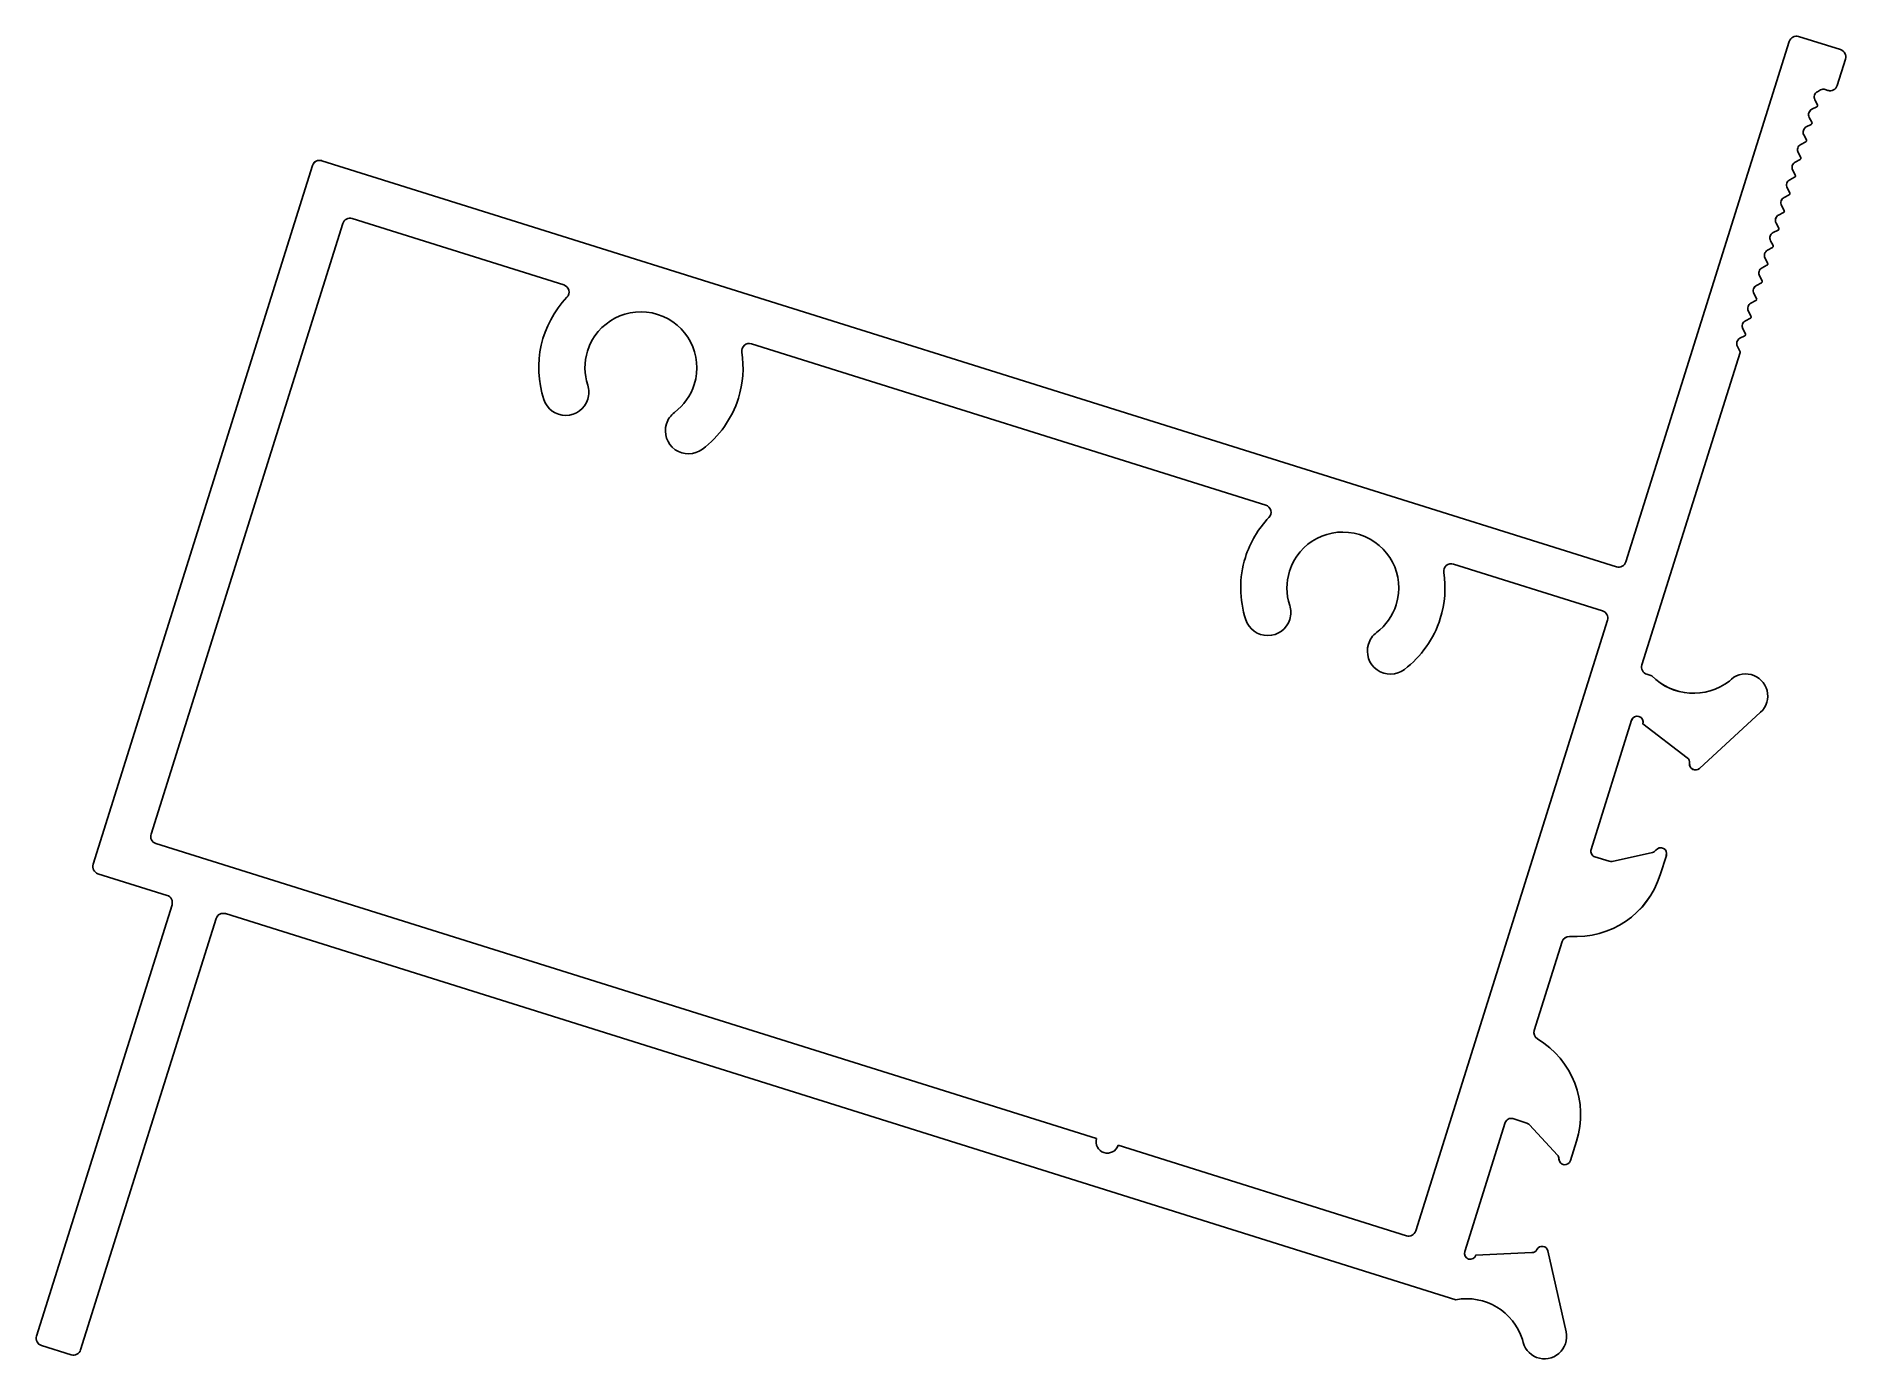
# Model space of a CAD drawing. Extents: x -30.8 to 30.7, y 11.4 to 56.4.
import ezdxf

# ---------------------------------------------------------------- set-up
doc = ezdxf.new("R2010")
doc.units = 0
doc.layers.get('0').update_dxf_attribs({"linetype": 'CONTINUOUS'})

msp = doc.modelspace()

# ---------------------------------------------------------------- linework, layer by layer
for p, q in [((28.764, 56.217), (23.211, 38.526)), ((30.506, 55.936), (29.082, 56.383)), ((30.39, 54.719), (30.672, 55.618)), ((29.719, 54.065), (29.631, 54.234)), ((29.717, 54.508), (29.829, 54.566)), ((29.984, 54.58), (30.072, 54.553)), ((29.531, 53.467), (29.443, 53.635)), ((29.529, 53.909), (29.697, 53.997)), ((29.343, 52.868), (29.255, 53.036)), ((29.341, 53.31), (29.509, 53.398)), ((29.155, 52.269), (29.067, 52.437)), ((29.153, 52.712), (29.321, 52.799)), ((-21.402, 51.997), (-28.857, 28.248)), ((-14.654, 50.145), (-21.084, 52.163)), ((28.967, 51.67), (28.879, 51.839)), ((28.965, 52.113), (29.133, 52.201)), ((28.779, 51.072), (28.691, 51.24)), ((28.777, 51.514), (28.945, 51.602)), ((28.591, 50.473), (28.503, 50.641)), ((28.589, 50.915), (28.757, 51.003)), ((-20.375, 50.029), (-26.889, 29.275)), ((-12.867, 47.938), (-20.056, 50.195)), ((22.892, 38.359), (-14.654, 50.145)), ((28.213, 49.718), (28.381, 49.805)), ((28.403, 49.874), (28.315, 50.042)), ((28.401, 50.316), (28.569, 50.404)), ((28.025, 49.119), (28.193, 49.207)), ((28.215, 49.275), (28.127, 49.443)), ((27.837, 48.52), (28.005, 48.608)), ((28.027, 48.676), (27.939, 48.845)), ((27.649, 47.921), (27.818, 48.009)), ((27.839, 48.078), (27.751, 48.246)), ((27.461, 47.323), (27.63, 47.41)), ((27.651, 47.479), (27.563, 47.647)), ((27.273, 46.724), (27.442, 46.812)), ((27.463, 46.88), (27.375, 47.048)), ((27.085, 46.125), (27.254, 46.213)), ((27.275, 46.281), (27.187, 46.45)), ((10.98, 40.453), (-6.492, 45.938)), ((23.757, 35.025), (27.091, 45.644)), ((27.087, 45.683), (26.999, 45.851)), ((22.422, 36.862), (17.354, 38.452)), ((16.074, 15.79), (22.589, 36.543)), ((24.092, 34.654), (23.924, 34.707)), ((25.711, 31.506), (27.79, 33.416)), ((22.03, 28.752), (23.407, 33.141)), ((23.789, 33.021), (25.299, 31.865)), ((-26.723, 28.957), (5.235, 18.926)), ((22.643, 28.35), (22.16, 28.501)), ((24.115, 28.65), (22.748, 28.345)), ((24.379, 27.89), (24.587, 28.551)), ((-28.691, 27.929), (-26.342, 27.192)), ((-26.176, 26.874), (-30.778, 12.212)), ((-24.36, 26.57), (17.436, 13.45)), ((-24.36, 26.57), (-24.36, 26.57)), ((-29.28, 11.742), (-24.678, 26.403)), ((20.099, 22.603), (21.047, 25.621)), ((17.739, 15.083), (19.117, 19.472)), ((19.367, 19.603), (19.85, 19.451)), ((19.938, 19.395), (20.886, 18.364)), ((5.962, 18.697), (15.756, 15.623)), ((21.33, 18.176), (21.538, 18.837)), ((20.021, 15.049), (18.121, 14.963)), ((21.179, 12.353), (20.564, 15.108)), ((-30.612, 11.894), (-29.599, 11.576))]:
    msp.add_line(p, q)
msp.add_lwpolyline([(-24.36, 26.57), (17.436, 13.45, -0.377484), (19.703, 12.091, 1.044842), (21.179, 12.353), (20.564, 15.108, 0.698499), (20.192, 15.157, -0.26672), (20.021, 15.049), (18.121, 14.963, -1), (17.739, 15.083), (19.117, 19.472, -0.414214), (19.367, 19.603), (19.85, 19.451, -0.131653), (19.938, 19.395), (20.886, 18.364, -0.1819), (20.939, 18.231, 0.848343), (21.33, 18.176), (21.538, 18.837, 0.34754), (20.21, 22.313, -0.34754), (20.099, 22.603), (21.047, 25.621, -0.34754), (21.303, 25.796, 0.34754), (24.379, 27.89), (24.587, 28.551, 0.848343), (24.234, 28.729, -0.1819), (24.115, 28.65), (22.748, 28.345, -0.131653), (22.643, 28.35), (22.16, 28.501, -0.414214), (22.03, 28.752), (23.407, 33.141, -1), (23.789, 33.021), (25.299, 31.865, -0.26672), (25.378, 31.678, 0.698499), (25.711, 31.506), (27.79, 33.416, 1.044842), (26.729, 34.474, -0.377519), (24.092, 34.654), (23.924, 34.707, -0.414214), (23.757, 35.025), (27.091, 45.644, 0.198912), (27.087, 45.683), (26.999, 45.851, -0.198912), (26.986, 46.006, -0.198912), (27.085, 46.125), (27.254, 46.213, 0.198912), (27.279, 46.243, 0.198912), (27.275, 46.281), (27.187, 46.45, -0.198912), (27.174, 46.605, -0.198912), (27.273, 46.724), (27.442, 46.812, 0.198912), (27.467, 46.841, 0.198912), (27.463, 46.88), (27.375, 47.048, -0.198912), (27.362, 47.203, -0.198912), (27.461, 47.323), (27.63, 47.41, 0.198912), (27.655, 47.44, 0.198912), (27.651, 47.479), (27.563, 47.647, -0.198912), (27.55, 47.802, -0.198912), (27.649, 47.921), (27.818, 48.009, 0.198912), (27.842, 48.039, 0.198912), (27.839, 48.078), (27.751, 48.246, -0.198912), (27.737, 48.401, -0.198912), (27.837, 48.52), (28.005, 48.608, 0.198912), (28.03, 48.638, 0.198912), (28.027, 48.676), (27.939, 48.845, -0.198912), (27.925, 49, -0.198912), (28.025, 49.119), (28.193, 49.207, 0.198912), (28.218, 49.237, 0.198912), (28.215, 49.275), (28.127, 49.443, -0.198912), (28.113, 49.598, -0.198912), (28.213, 49.718), (28.381, 49.805, 0.198912), (28.406, 49.835, 0.198912), (28.403, 49.874), (28.315, 50.042, -0.198912), (28.301, 50.197, -0.198912), (28.401, 50.316), (28.569, 50.404, 0.198912), (28.594, 50.434, 0.198912), (28.591, 50.473), (28.503, 50.641, -0.198912), (28.489, 50.796, -0.198912), (28.589, 50.915), (28.757, 51.003, 0.198912), (28.782, 51.033, 0.198912), (28.779, 51.072), (28.691, 51.24, -0.198912), (28.677, 51.395, -0.198912), (28.777, 51.514), (28.945, 51.602, 0.198912), (28.97, 51.632, 0.198912), (28.967, 51.67), (28.879, 51.839, -0.198912), (28.865, 51.993, -0.198912), (28.965, 52.113), (29.133, 52.201, 0.198912), (29.158, 52.23, 0.198912), (29.155, 52.269), (29.067, 52.437, -0.198912), (29.053, 52.592, -0.198912), (29.153, 52.712), (29.321, 52.799, 0.198912), (29.346, 52.829, 0.198912), (29.343, 52.868), (29.255, 53.036, -0.198912), (29.241, 53.191, -0.198912), (29.341, 53.31), (29.509, 53.398, 0.198912), (29.534, 53.428, 0.198912), (29.531, 53.467), (29.443, 53.635, -0.198912), (29.429, 53.79, -0.198912), (29.529, 53.909), (29.697, 53.997, 0.198912), (29.722, 54.027, 0.198912), (29.719, 54.065), (29.631, 54.234, -0.198912), (29.617, 54.389, -0.198912), (29.717, 54.508), (29.829, 54.566, -0.198912), (29.984, 54.58), (30.072, 54.553, 0.414214), (30.39, 54.719), (30.672, 55.618, 0.414214), (30.506, 55.936), (29.082, 56.383, 0.414214), (28.764, 56.217), (23.211, 38.526, -0.414214), (22.892, 38.359), (-14.654, 50.145), (-21.084, 52.163, 0.414214), (-21.402, 51.997), (-28.857, 28.248, 0.414214), (-28.691, 27.929), (-26.342, 27.192, -0.414214), (-26.176, 26.874), (-30.778, 12.212, 0.414214), (-30.612, 11.894), (-29.599, 11.576, 0.414214), (-29.28, 11.742), (-24.678, 26.403, -0.414214), (-24.36, 26.57), (-24.36, 26.57)], format="xyb")
for centre, radius, start, end in [((29.006, 56.141), 0.254, 72.57342, 162.57342), ((30.43, 55.694), 0.254, 342.57342, 72.57342), ((30.148, 54.795), 0.254, 252.57342, 342.57342), ((29.811, 54.328), 0.203, 162.57342, 207.57342), ((29.811, 54.328), 0.203, 117.57342, 162.57342), ((29.923, 54.386), 0.203, 72.57342, 117.57342), ((29.623, 53.729), 0.203, 162.57342, 207.57342), ((29.623, 53.729), 0.203, 117.57342, 162.57342), ((29.674, 54.042), 0.0508, 297.57342, 342.57342), ((29.674, 54.042), 0.0508, 342.57342, 27.57342), ((29.435, 53.13), 0.203, 162.57342, 207.57342), ((29.435, 53.13), 0.203, 117.57342, 162.57342), ((29.298, 52.844), 0.0508, 342.57342, 27.57342), ((29.486, 53.443), 0.0508, 297.57342, 342.57342), ((29.486, 53.443), 0.0508, 342.57342, 27.57342), ((29.247, 52.531), 0.203, 162.57342, 207.57342), ((29.247, 52.531), 0.203, 117.57342, 162.57342), ((29.11, 52.246), 0.0508, 342.57342, 27.57342), ((29.298, 52.844), 0.0508, 297.57342, 342.57342), ((-21.16, 51.921), 0.254, 72.57342, 162.57342), ((29.059, 51.933), 0.203, 162.57342, 207.57342), ((29.059, 51.933), 0.203, 117.57342, 162.57342), ((28.922, 51.647), 0.0508, 342.57342, 27.57342), ((29.11, 52.246), 0.0508, 297.57342, 342.57342), ((28.871, 51.334), 0.203, 162.57342, 207.57342), ((28.871, 51.334), 0.203, 117.57342, 162.57342), ((28.734, 51.048), 0.0508, 297.57342, 342.57342), ((28.734, 51.048), 0.0508, 342.57342, 27.57342), ((28.922, 51.647), 0.0508, 297.57342, 342.57342), ((28.683, 50.735), 0.203, 162.57342, 207.57342), ((28.683, 50.735), 0.203, 117.57342, 162.57342), ((28.546, 50.449), 0.0508, 297.57342, 342.57342), ((28.546, 50.449), 0.0508, 342.57342, 27.57342), ((-20.132, 49.953), 0.254, 72.57342, 162.57342), ((28.495, 50.136), 0.203, 162.57342, 207.57342), ((28.495, 50.136), 0.203, 117.57342, 162.57342), ((28.358, 49.851), 0.0508, 297.57342, 342.57342), ((28.358, 49.851), 0.0508, 342.57342, 27.57342), ((28.307, 49.538), 0.203, 162.57342, 207.57342), ((28.307, 49.538), 0.203, 117.57342, 162.57342), ((28.17, 49.252), 0.0508, 297.57342, 342.57342), ((28.17, 49.252), 0.0508, 342.57342, 27.57342), ((28.119, 48.939), 0.203, 162.57342, 207.57342), ((28.119, 48.939), 0.203, 117.57342, 162.57342), ((27.982, 48.653), 0.0508, 297.57342, 342.57342), ((27.982, 48.653), 0.0508, 342.57342, 27.57342), ((27.931, 48.34), 0.203, 162.57342, 207.57342), ((27.931, 48.34), 0.203, 117.57342, 162.57342), ((27.794, 48.054), 0.0508, 297.57342, 342.57342), ((27.794, 48.054), 0.0508, 342.57342, 27.57342), ((-10.248, 45.125), 3.47, 136.342, 198.10648), ((-12.943, 47.696), 0.254, 316.342, 72.57342), ((27.743, 47.741), 0.203, 162.57342, 207.57342), ((27.743, 47.741), 0.203, 117.57342, 162.57342), ((27.606, 47.455), 0.0508, 297.57342, 342.57342), ((27.606, 47.455), 0.0508, 342.57342, 27.57342), ((-10.248, 45.125), 1.9, 72.57342, 162.57342), ((-10.248, 45.125), 1.9, 342.57342, 72.57342), ((27.367, 46.544), 0.203, 117.57342, 162.57342), ((27.555, 47.142), 0.203, 162.57342, 207.57342), ((27.555, 47.142), 0.203, 117.57342, 162.57342), ((27.418, 46.857), 0.0508, 297.57342, 342.57342), ((27.418, 46.857), 0.0508, 342.57342, 27.57342), ((27.18, 45.945), 0.203, 117.57342, 162.57342), ((27.367, 46.544), 0.203, 162.57342, 207.57342), ((27.23, 46.258), 0.0508, 297.57342, 342.57342), ((27.23, 46.258), 0.0508, 342.57342, 27.57342), ((-10.248, 45.125), 1.9, 162.57342, 198.10648), ((-10.248, 45.125), 3.47, 342.57342, 8.80484), ((-6.568, 45.695), 0.254, 72.57342, 188.80484), ((27.18, 45.945), 0.203, 162.57342, 207.57342), ((27.042, 45.659), 0.0508, 342.57342, 27.57342), ((-12.801, 44.291), 0.785, 342.57342, 18.10648), ((-10.248, 45.125), 1.9, 307.04035, 342.57342), ((-12.801, 44.291), 0.785, 198.10648, 342.57342), ((-10.248, 45.125), 3.47, 307.04035, 342.57342), ((-8.631, 42.982), 0.785, 162.57342, 307.04035), ((-8.631, 42.982), 0.785, 127.04035, 162.57342), ((13.598, 37.64), 3.47, 136.342, 162.57342), ((10.904, 40.211), 0.254, 316.342, 72.57342), ((13.598, 37.64), 1.9, 72.57342, 162.57342), ((13.598, 37.64), 1.9, 342.57342, 72.57342), ((13.598, 37.64), 3.47, 162.57342, 198.10648), ((13.598, 37.64), 1.9, 162.57342, 198.10648), ((13.598, 37.64), 3.47, 342.57342, 8.80484), ((17.278, 38.21), 0.254, 72.57342, 188.80484), ((22.969, 38.602), 0.254, 252.57342, 342.57342), ((11.046, 36.806), 0.785, 342.57342, 18.10648), ((13.598, 37.64), 1.9, 307.04035, 342.57342), ((11.046, 36.806), 0.785, 198.10648, 342.57342), ((13.598, 37.64), 3.47, 307.04035, 342.57342), ((22.346, 36.619), 0.254, 342.57342, 72.57342), ((15.215, 35.497), 0.785, 162.57342, 307.04035), ((15.215, 35.497), 0.785, 127.04035, 162.57342), ((24, 34.949), 0.254, 162.57342, 252.57342), ((25.513, 36.061), 2, 224.73104, 307.46094), ((27.283, 33.968), 0.75, 312.57341, 137.59843), ((23.598, 33.081), 0.2, 342.57342, 162.57342), ((25.176, 31.704), 0.203, 352.83632, 52.57344), ((25.576, 31.653), 0.2, 172.83632, 312.57343), ((-26.647, 29.199), 0.254, 162.57342, 252.57342), ((22.22, 28.692), 0.2, 162.57338, 252.57346), ((22.704, 28.544), 0.203, 252.57342, 282.57344), ((24.07, 28.849), 0.203, 282.57344, 323.81088), ((24.396, 28.61), 0.2, 342.57342, 143.81088), ((-28.615, 28.171), 0.254, 162.57342, 252.57342), ((21.517, 28.788), 3, 265.91582, 342.57335), ((-26.418, 26.95), 0.254, 342.57342, 72.57342), ((-24.436, 26.327), 0.254, 72.57342, 162.57342), ((21.285, 25.546), 0.25, 85.91592, 162.57345), ((20.338, 22.528), 0.25, 162.57338, 239.23092), ((18.675, 19.735), 3, 342.57348, 59.23102), ((19.307, 19.412), 0.2, 72.57338, 162.57346), ((19.789, 19.258), 0.203, 42.5734, 72.57342), ((5.598, 18.812), 0.381, 162.57342, 342.57342), ((20.736, 18.226), 0.203, 1.33595, 42.5734), ((21.139, 18.236), 0.2, 181.33595, 342.57342), ((15.832, 15.866), 0.254, 252.57342, 342.57342), ((17.93, 15.023), 0.2, 162.57342, 342.57342), ((20.012, 15.252), 0.203, 272.5734, 332.31052), ((20.369, 15.064), 0.2, 12.5734, 152.31052), ((17.798, 11.483), 2, 17.68589, 100.40867), ((20.447, 12.189), 0.75, 187.54841, 12.57343), ((-30.536, 12.136), 0.254, 162.57342, 252.57342), ((-29.522, 11.818), 0.254, 252.57342, 342.57342)]:
    msp.add_arc(centre, radius, start, end)

doc.saveas('drawing.dxf')
